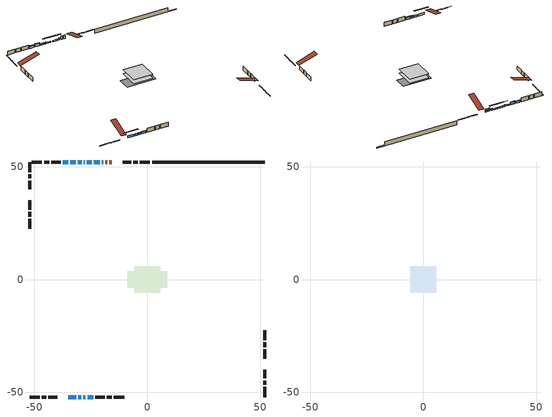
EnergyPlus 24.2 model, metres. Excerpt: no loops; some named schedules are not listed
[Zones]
conditioned space
 floor adiabatic (AdiabaticFloorConstruction): -5.85,-5.85 -5.85,5.85 5.85,5.85 5.85,-5.85 z0.35
 floor foundation (Slab1 construction): -8.78,-3.72 -8.78,3.72 8.78,3.72 8.78,-3.72 z-2.16
 wall outside (RimJoist1 construction): 1.19,52.11 -3.31,52.11 / -52.11,-52.11 -47.61,-52.11 / -52.11,52.11 -52.11,47.61 / 52.11,-52.11 52.11,-47.61 z0.35:0.65
 wall outside (RimJoist2 construction): -4.24,52.11 -6.11,52.11 / -46.68,-52.11 -44.8,-52.11 / -52.11,46.68 -52.11,44.8 / 52.11,-46.68 52.11,-44.8 z0.35:0.65
 wall outside (RimJoist3 construction): -7.04,52.11 -10.92,52.11 / -43.87,-52.11 -40,-52.11 / -52.11,43.87 -52.11,40 / 52.11,-43.87 52.11,-40 z0.35:0.65
 wall outside (AdiabaticWallConstruction 1): -15.78,52.11 -16.87,52.11 / -17.8,52.11 -18.62,52.11 z0.35:2.38
 wall outside (AdiabaticWallConstruction): -19.55,52.11 -20.15,52.11 / -27.76,52.11 -28.21,52.11 / -30.55,-52.11 -29.28,-52.11 z0.35:1.57; -21.08,52.11 -23.62,52.11 / -24.55,52.11 -26.84,52.11 / -29.14,52.11 -30.84,52.11 z0.35:1.09; -35.14,-52.11 -31.48,-52.11 z0.35:1.65; -31.77,52.11 -34.06,52.11 z0.35:1.85; -34.98,52.11 -37.53,52.11 / -26.46,-52.11 -23.92,-52.11 z0.35:1.59; -28.36,-52.11 -27.39,-52.11 z0.35:1.34
 wall outside (Wall1 construction): -38.46,52.11 -42.56,52.11 / -22.99,-52.11 -18.88,-52.11 / -52.11,35.14 -52.11,31.03 / 52.11,-35.14 52.11,-31.03 z0.35:2.79
 wall outside (Wall2 construction): -43.49,52.11 -45.75,52.11 / -17.95,-52.11 -15.7,-52.11 / -52.11,30.1 -52.11,27.84 / 52.11,-30.1 52.11,-27.84 z0.35:2.79
 wall outside (Wall3 construction): -46.68,52.11 -51.18,52.11 / -14.77,-52.11 -10.27,-52.11 / -52.11,26.92 -52.11,22.42 / 52.11,-26.92 52.11,-22.42 z0.35:2.79
 wall foundation (FoundationWall1 construction): 2.12,52.11,-2.16 2.12,52.11,0.35 47.11,52.11,0.35 47.11,52.11,-1.65 52.11,52.11,-1.65 52.11,52.11,-2.16
 window (WindowConstruction 5): -19.55,52.11 -20.15,52.11 z0.35:1.57
 window (WindowConstruction 8): -21.08,52.11 -23.62,52.11 z0.35:1.09
 window (WindowConstruction 9): -24.55,52.11 -26.83,52.11 z0.35:1.09
 window (WindowConstruction 10): -35.14,-52.11 -31.48,-52.11 z0.35:1.65
 window (WindowConstruction 6): -27.76,52.11 -28.21,52.11 z0.35:1.57
 window (WindowConstruction 7): -30.55,-52.11 -29.28,-52.11 z0.35:1.57
 window (WindowConstruction): -29.14,52.11 -30.84,52.11 z0.35:1.09
 window (WindowConstruction 1): -31.77,52.11 -34.06,52.11 z0.35:1.85
 window (WindowConstruction 2): -34.98,52.11 -37.53,52.11 z0.35:1.59
 window (WindowConstruction 3): -28.35,-52.11 -27.39,-52.11 z0.35:1.34
 window (WindowConstruction 4): -26.46,-52.11 -23.92,-52.11 z0.35:1.59
 door (Door): -15.78,52.11 -16.87,52.11 z0.35:2.38
 door (Door 1): -17.8,52.11 -18.62,52.11 z0.35:2.38
 ceiling adiabatic (AdiabaticFloorConstruction): 5.85,-5.85 5.85,5.85 -5.85,5.85 -5.85,-5.85 z0.35
attic - vented
 floor to conditioned space (Floor1 construction Reversed): -5.85,-5.85 -5.85,5.85 5.85,5.85 5.85,-5.85 z2.79
 roof outside (Roof1 construction): -14.85,52.11,2.79 -14.85,40.71,6.59 -11.85,40.71,6.59 -11.85,52.11,2.79; -36.07,-52.11,2.79 -36.07,-40.71,6.59 -39.07,-40.71,6.59 -39.07,-52.11,2.79; -52.11,36.07,2.79 -40.71,36.07,6.59 -40.71,39.07,6.59 -52.11,39.07,2.79; 52.11,-36.07,2.79 40.71,-36.07,6.59 40.71,-39.07,6.59 52.11,-39.07,2.79
shading: -26.24,52.11 -18.46,52.11 -18.46,52.52 -26.24,52.52 z3.71; -29.46,52.11 -21.93,52.11 -21.93,52.52 -29.46,52.52 z3.71; -28.86,-52.11 -37.76,-52.11 -37.76,-52.52 -28.86,-52.52 z4.27; -31.04,52.11 -28.94,52.11 -28.94,52.52 -31.04,52.52 z1.29; -34.26,52.11 -31.57,52.11 -31.57,52.52 -34.26,52.52 z2.05; -37.73,52.11 -34.78,52.11 -34.78,52.52 -37.73,52.52 z1.79; -27.19,-52.11 -28.56,-52.11 -28.56,-52.52 -27.19,-52.52 z1.54; -23.72,-52.11 -26.66,-52.11 -26.66,-52.52 -23.72,-52.52 z1.79
[Building]
Building 1: Terrain=Suburbs
[Site:Location]
Ottawa Intl AP_ON: Latitude {deg}=45.32; Longitude {deg}=-75.67; Time Zone {hr}=-5; Elevation {m}=115; Keep Site Location Information=Yes
[Site:GroundTemperature:Shallow]
1.18808, -1.19398, -1.38475, -0.254337, 4.28362, 8.80044, 12.7163, 15.1969, 15.4076, 13.3901, 9.57408, 5.19582
[Site:WaterMainsTemperature]
Calculation Method=Schedule; Temperature Schedule=mains temperature schedule
[Material] Roughness=Rough; Thermal Absorptance=0.9
Name | Thickness {m} | Conductivity {W/m-K} | Density {kg/m3} | Specific Heat {J/kg-K} | Solar Absorptance | Visible Absorptance
asphalt or fiberglass shingles | 0.00635 | 0.162714 | 1121.4 | 1465.45 | 0.4 | 0.4
ceiling loosefill ins | 0.169333 | 0.0480833 | 16.02 | 1046.75 | 0.7 | 0.7
ceiling stud and cavity | 0.1397 | 0.505323 | 65.682 | 1177.47 | 0.7 | 0.7
concrete 4.0 in. | 0.1016 | 1.803125 | 2242.8 | 837.4 | 0.7 | 0.7
concrete 8.0 in. | 0.2032 | 1.803125 | 2242.8 | 837.4 | 0.7 | 0.7
door material | 0.04445 | 0.053851 | 512.64 | 1214.23 | 0.7 | 0.7
exterior vertical ins | 0.0463172 | 0.029427 | 32.04 | 1214.23 | 0.7 | 0.7
floor covering | 0.0127 | 0.0433444 | 54.468 | 1339.84 | 0.6 | 0.6
floor rigid ins; wall rigid ins 1 | 0.512978 | 0.029427 | 32.04 | 1214.23 | 0.7 | 0.7
floor stud and cavity | 0.1397 | 1.75129 | 37.0049 | 1207.88 | 0.7 | 0.7
furniture material conditioned space 1 | 0.1524 | 0.115458 | 640.8 | 1214.23 | 0.6 | 0.6
gypsum board | 0.0127 | 0.160291 | 801 | 837.4 | 0.6 | 0.6
gypsum board 1 | 0.0127 | 0.160291 | 801 | 837.4 | 0.7 | 0.7
osb sheathing 0.5 in. | 0.0127 | 0.115458 | 512.64 | 1214.23 | 0.7 | 0.7
osb sheathing 0.75 in. | 0.01905 | 0.115458 | 512.64 | 1214.23 | 0.7 | 0.7
osb sheathing 2.0 in. | 0.0508 | 0.115458 | 512.64 | 1214.23 | 0.7 | 0.7
rim joist rigid ins; wall rigid ins | 0.051816 | 0.029427 | 32.04 | 1214.23 | 0.7 | 0.7
rim joist stud and cavity | 0.0508 | 0.311623 | 125.044 | 1163.47 | 0.6 | 0.6
rim joist stud and cavity 1 | 0.0508 | 0.0298167 | 125.044 | 1163.47 | 0.6 | 0.6
wall stud and cavity | 0.1397 | 0.169891 | 139.0536 | 1170.24 | 0.7 | 0.7
wall stud and cavity 1 | 0.1397 | 0.34952 | 139.0536 | 1170.24 | 0.7 | 0.7
wall stud and cavity 2 | 0.1397 | 0.232668 | 139.0536 | 1170.24 | 0.7 | 0.7
wall stud and cavity 3 | 0.0889 | 0.380278 | 52.3479 | 1209.89 | 0.7 | 0.7
wall stud and cavity 4 | 0.0889 | 0.391764 | 83.0341 | 1211.67 | 0.7 | 0.7
wood siding | 0.0254 | 0.102417 | 544.68 | 1172.36 | 0.4 | 0.4
wood siding 1; wood siding 2; wood siding 3 | 0.0254 | 0.102417 | 544.68 | 1172.36 | 0.7 | 0.7
[WindowMaterial:SimpleGlazingSystem]
Name | U-Factor {W/m2-K} | Solar Heat Gain Coefficient
WindowMaterial | 2.47958 | 0.61
WindowMaterial 1 | 2.42053 | 0.61
WindowMaterial 2 | 2.49662 | 0.57
WindowMaterial 3 | 2.67036 | 0.49
WindowMaterial 4 | 2.96903 | 0.62
WindowMaterial 5 | 3.00026 | 0.59
WindowMaterial 6 | 2.9219 | 0.66
WindowMaterial 7 | 2.654465 | 0.49
WindowMaterial 8 | 2.5392 | 0.55
WindowMaterial 9 | 2.58519 | 0.53
[Construction]
AdiabaticFloorConstruction: floor stud and cavity, floor rigid ins, osb sheathing 0.75 in., floor covering
AdiabaticWallConstruction: wood siding 2, wall rigid ins 1, wall stud and cavity 3, gypsum board
AdiabaticWallConstruction 1: wood siding 3, wall rigid ins 1, wall stud and cavity 3, gypsum board
Door; Door 1: door material
Floor1 construction Reversed: gypsum board, ceiling stud and cavity, ceiling loosefill ins
FoundationWall1 construction: concrete 8.0 in., gypsum board 1
furniture construction conditioned space 1: furniture material conditioned space 1
PartitionWallConstruction: gypsum board, wall stud and cavity 4, gypsum board
RimJoist1 construction: wood siding 1, rim joist rigid ins, osb sheathing 2.0 in., rim joist stud and cavity
RimJoist2 construction; RimJoist3 construction: wood siding 1, osb sheathing 2.0 in., rim joist stud and cavity 1
Roof1 construction: asphalt or fiberglass shingles
Slab1 construction: concrete 4.0 in.
Wall1 construction: wood siding, wall rigid ins, osb sheathing 0.5 in., wall stud and cavity, gypsum board
Wall2 construction: wood siding, wall rigid ins, osb sheathing 0.5 in., wall stud and cavity 1, gypsum board
Wall3 construction: wood siding, wall rigid ins, osb sheathing 0.5 in., wall stud and cavity 2, gypsum board
WindowConstruction: WindowMaterial
WindowConstruction 1: WindowMaterial 1
WindowConstruction 10: WindowMaterial 9
WindowConstruction 2; WindowConstruction 4: WindowMaterial 2
WindowConstruction 3: WindowMaterial 3
WindowConstruction 5: WindowMaterial 4
WindowConstruction 6: WindowMaterial 5
WindowConstruction 7: WindowMaterial 6
WindowConstruction 8: WindowMaterial 7
WindowConstruction 9: WindowMaterial 8
[Zone] Multiplier=1; Part of Total Floor Area=Yes
Name | Volume {m3}
attic - vented | 84.4864
conditioned space | 689
[Space]
Name | Zone | Volume {m3}
attic - vented 1 | attic - vented | 84.4864
conditioned space 1 | conditioned space | 689
[ZoneInfiltration:EffectiveLeakageArea]
infil attic - vented 1: Zone or Space=attic - vented 1; Schedule=Always On Discrete; Effective Air Leakage Area {cm2}=5767.16; Stack Coefficient=0.000264226; Wind Coefficient=1.09827e-05
[ZoneMixing]
whole house fan mix: Zone or Space=attic - vented; Schedule=Always On Continuous; Design Flow Rate Calculation Method=Flow/Zone; Design Flow Rate {m3/s}=0; Source Zone or Space=conditioned space
[SurfaceProperty:ExposedFoundationPerimeter]
Slab1: Exposed Perimeter Calculation Method=TotalExposedPerimeter; Total Exposed Perimeter {m}=49.987
[InternalMass] Zone or ZoneList=conditioned space; Space or SpaceList=conditioned space 1
Name | Construction | Surface Area {m2}
furniture mass conditioned space 1 | furniture construction conditioned space 1 | 107.04
partition wall mass | PartitionWallConstruction | 267.601
[Lights]
interior lighting: Zone or ZoneList or Space or SpaceList=conditioned space 1; Schedule=interior lighting schedule; Design Level Calculation Method=LightingLevel; Lighting Level {W}=343.2; Return Air Fraction=0; Fraction Radiant=0.6; Fraction Visible=0.2; Fraction Replaceable=1
[People]
occupants: Zone or ZoneList or Space or SpaceList=conditioned space 1; Number of People Schedule=occupants schedule; Number of People Calculation Method=People; Number of People=3; Fraction Radiant=0.314171; Sensible Heat Fraction=0.56303; Activity Level Schedule=occupants activity schedule; Carbon Dioxide Generation Rate {m3/s-W}=0; Enable ASHRAE 55 Comfort Warnings=No; Mean Radiant Temperature Calculation Type=EnclosureAveraged
[ElectricEquipment] Zone or ZoneList or Space or SpaceList=conditioned space 1; Design Level Calculation Method=EquipmentLevel
Name | Schedule | Design Level {W} | Fraction Latent | Fraction Radiant | Fraction Lost
clothes dryer | clothes dryer schedule | 140.772 | 0.015 | 0.081 | 0.85
clothes washer | clothes washer schedule | 32.1985 | 0.03 | 0.162 | 0.7
cooking range | cooking range schedule | 215.147 | 0.08 | 0.432 | 0.2
dishwasher | dishwasher schedule | 66.8632 | 0.3 | 0.18 | 0.4
fridge | fridge schedule | 72.9452 | 0 | 0.6 | 0
mech vent bath fan 0 | mech vent bath fan 0 schedule | 50.2 | 0 | 0 | 1
mech vent house fan | mech vent house fan schedule | 19.9167 | 0 | 0 | 0.5
mech vent house fan cfis | mech vent house fan cfis schedule | 0 | 0 | 0 | 0
mech vent range fan 0 | mech vent range fan 0 schedule | 57 | 0 | 0 | 1
misc plug loads | misc plug loads schedule | 494.7 | 0.045 | 0.513 | 0.1
whole house fan | Always On Discrete | 0 | 0 | 0 | 1
[OtherEquipment] Zone or ZoneList or Space or SpaceList=conditioned space 1; Design Level Calculation Method=EquipmentLevel
Name | Fuel Type | Schedule | Design Level {W} | Fraction Latent | Fraction Radiant | Fraction Lost
clothes dryer 1 | Electricity | clothes dryer schedule | 0 | 0.015 | 0.081 | 0.85
cooking range 1 | Electricity | cooking range schedule | 0 | 0.08 | 0.432 | 0.2
general water use latent | None | general water use schedule | 62.594 | 1 | 0 | 0
general water use sensible | None | general water use schedule | -61.6891 | 0 | 0.6 | 0
mech vent house fan latent load | None | Always On Discrete | 0 | 1 | 0 | 0
mech vent house fan sensible load | None | Always On Discrete | 0 | 0 | 0 | 0
water heater energy adjustment1 | FuelOilNo2 | Always On Discrete | 0.01 | 0 | 0 | 1
[ZoneInfiltration:DesignFlowRate] Zone or ZoneList or Space or SpaceList=conditioned space 1; Schedule=Always On Discrete; Design Flow Rate Calculation Method=Flow/Zone; Design Flow Rate {m3/s}=0
infil flow; natural vent flow; whole house fan flow
[AvailabilityManager:Scheduled]
central ac and furnace airloop Availability Manager: Schedule=Always On Discrete
[Foundation:Kiva]
Foundation Kiva 1: Initial Indoor Air Temperature {C}=18; Wall Height Above Grade {m}=0.350002; Wall Depth Below Slab {m}=0.2032; Custom Block Material Name 1=exterior vertical ins; Custom Block Depth 1 {m}=2.51; Custom Block X Position 1 {m}=0.2159; Custom Block Z Position 1 {m}=0
[Foundation:Kiva:Settings]
Soil Conductivity {W/m-K}=0.849921; Soil Density {kg/m3}=1842.3; Soil Specific Heat {J/kg-K}=418.7; Ground Solar Absorptivity=0.9; Ground Thermal Absorptivity=0.9; Ground Surface Roughness {m}=0.03; Far-Field Width {m}=40; Deep-Ground Boundary Condition=ZeroFlux; Deep-Ground Depth {m}=40; Minimum Cell Dimension {m}=0.2; Maximum Cell Growth Coefficient=3; Simulation Timestep=Timestep
[Exterior:Lights]
exterior lighting: Schedule=exterior lighting schedule; Design Level {W}=75.6
[EnergyManagementSystem:GlobalVariable]
central_ac_and_furnace_airloop_Fan_RTF
infil_program_Qfan
infil_program_Qinf
natural_vent_program_Qnv
natural_vent_program_Qwhf
[EnergyManagementSystem:Sensor]
Name | Output:Variable or Output:Meter Index Key | Output:Variable or Output:Meter
airflow_gain | infil flow | Infiltration Sensible Heat Gain Energy
airflow_gain_1 | natural vent flow | Infiltration Sensible Heat Gain Energy
airflow_gain_2 | whole house fan flow | Infiltration Sensible Heat Gain Energy
airflow_loss | infil flow | Infiltration Sensible Heat Loss Energy
airflow_loss_1 | natural vent flow | Infiltration Sensible Heat Loss Energy
airflow_loss_2 | whole house fan flow | Infiltration Sensible Heat Loss Energy
clg_load_cond |  | Cooling:EnergyTransfer:Zone:CONDITIONED SPACE
clg_sp_s; clg_sp_s_1 | cooling setpoint | Schedule Value
clothes_dryer_exhaust_0_sch_s | clothes dryer exhaust 0 schedule | Schedule Value
cool_season | cooling season schedule | Schedule Value
htg_load_cond |  | Heating:EnergyTransfer:Zone:CONDITIONED SPACE
htg_sp_s; htg_sp_s_1 | heating setpoint | Schedule Value
ig_ee_conv | clothes dryer | Electric Equipment Convective Heating Energy
ig_ee_conv_2 | cooking range | Electric Equipment Convective Heating Energy
ig_ee_conv_4 | fridge | Electric Equipment Convective Heating Energy
ig_ee_conv_5 | misc plug loads | Electric Equipment Convective Heating Energy
ig_ee_conv_6 | whole house fan | Electric Equipment Convective Heating Energy
ig_ee_rad | clothes dryer | Electric Equipment Radiant Heating Energy
ig_ee_rad_2 | cooking range | Electric Equipment Radiant Heating Energy
ig_ee_rad_4 | fridge | Electric Equipment Radiant Heating Energy
ig_ee_rad_5 | misc plug loads | Electric Equipment Radiant Heating Energy
ig_ee_rad_6 | whole house fan | Electric Equipment Radiant Heating Energy
ig_lgt_conv | interior lighting | Lights Convective Heating Energy
ig_lgt_rad | interior lighting | Lights Radiant Heating Energy
ig_lgt_vis | interior lighting | Lights Visible Radiation Heating Energy
ig_oe_conv | clothes dryer 1 | Other Equipment Convective Heating Energy
ig_oe_conv_1 | cooking range 1 | Other Equipment Convective Heating Energy
ig_oe_conv_2 | general water use latent | Other Equipment Convective Heating Energy
ig_oe_conv_3 | general water use sensible | Other Equipment Convective Heating Energy
ig_oe_conv_4 | water heater energy adjustment1 | Other Equipment Convective Heating Energy
ig_oe_rad | clothes dryer 1 | Other Equipment Radiant Heating Energy
ig_oe_rad_1 | cooking range 1 | Other Equipment Radiant Heating Energy
ig_oe_rad_2 | general water use latent | Other Equipment Radiant Heating Energy
ig_oe_rad_3 | general water use sensible | Other Equipment Radiant Heating Energy
ig_oe_rad_4 | water heater energy adjustment1 | Other Equipment Radiant Heating Energy
ig_ppl_conv | occupants | People Convective Heating Energy
ig_ppl_rad | occupants | People Radiant Heating Energy
im_conv | furniture mass conditioned space 1 | Surface Inside Face Convection Heat Gain Energy
im_conv_1 | partition wall mass | Surface Inside Face Convection Heat Gain Energy
im_ig | furniture mass conditioned space 1 | Surface Inside Face Internal Gains Radiation Heat Gain Energy
im_ig_1 | partition wall mass | Surface Inside Face Internal Gains Radiation Heat Gain Energy
im_lgt | furniture mass conditioned space 1 | Surface Inside Face Lights Radiation Heat Gain Energy
im_lgt_1 | partition wall mass | Surface Inside Face Lights Radiation Heat Gain Energy
im_sol | furniture mass conditioned space 1 | Surface Inside Face Solar Radiation Heat Gain Energy
im_sol_1 | partition wall mass | Surface Inside Face Solar Radiation Heat Gain Energy
im_surf | furniture mass conditioned space 1 | Surface Inside Face Net Surface Thermal Radiation Heat Gain Energy
im_surf_1 | partition wall mass | Surface Inside Face Net Surface Thermal Radiation Heat Gain Energy
mech_vent_bath_fan_0_sch_s | mech vent bath fan 0 schedule | Schedule Value
mech_vent_range_fan_0_sch_s | mech vent range fan 0 schedule | Schedule Value
mv_conv | mech vent bath fan 0 | Electric Equipment Convective Heating Energy
mv_conv_1 | mech vent house fan | Electric Equipment Convective Heating Energy
mv_conv_2 | mech vent house fan cfis | Electric Equipment Convective Heating Energy
mv_conv_3 | mech vent range fan 0 | Electric Equipment Convective Heating Energy
mv_conv_4 | mech vent house fan latent load | Other Equipment Convective Heating Energy
mv_conv_5 | mech vent house fan sensible load | Other Equipment Convective Heating Energy
mv_rad | mech vent bath fan 0 | Electric Equipment Radiant Heating Energy
mv_rad_1 | mech vent house fan | Electric Equipment Radiant Heating Energy
mv_rad_2 | mech vent house fan cfis | Electric Equipment Radiant Heating Energy
mv_rad_3 | mech vent range fan 0 | Electric Equipment Radiant Heating Energy
mv_rad_4 | mech vent house fan latent load | Other Equipment Radiant Heating Energy
mv_rad_5 | mech vent house fan sensible load | Other Equipment Radiant Heating Energy
natural_vent_s | natural vent schedule | Schedule Value
out_pb_s |  | Site Outdoor Air Barometric Pressure
out_wt_s |  | Site Outdoor Air Humidity Ratio
site_vw_s |  | Site Wind Speed
ss_back_out | Window1 | Surface Window Shortwave from Zone Back Out Window Heat Transfer Rate
ss_back_out_1 | Window11 | Surface Window Shortwave from Zone Back Out Window Heat Transfer Rate
ss_back_out_10 | Window9 | Surface Window Shortwave from Zone Back Out Window Heat Transfer Rate
ss_back_out_2 | Window13 | Surface Window Shortwave from Zone Back Out Window Heat Transfer Rate
ss_back_out_3 | Window14 | Surface Window Shortwave from Zone Back Out Window Heat Transfer Rate
ss_back_out_4 | Window2 | Surface Window Shortwave from Zone Back Out Window Heat Transfer Rate
ss_back_out_5 | Window3 | Surface Window Shortwave from Zone Back Out Window Heat Transfer Rate
ss_back_out_6 | Window4 | Surface Window Shortwave from Zone Back Out Window Heat Transfer Rate
ss_back_out_7 | Window5 | Surface Window Shortwave from Zone Back Out Window Heat Transfer Rate
ss_back_out_8 | Window6 | Surface Window Shortwave from Zone Back Out Window Heat Transfer Rate
ss_back_out_9 | Window8 | Surface Window Shortwave from Zone Back Out Window Heat Transfer Rate
ss_conv | Door1 | Surface Inside Face Convection Heat Gain Energy
ss_conv_1 | Door3 | Surface Inside Face Convection Heat Gain Energy
ss_conv_10 | Window6 | Surface Inside Face Convection Heat Gain Energy
ss_conv_11 | Window8 | Surface Inside Face Convection Heat Gain Energy
ss_conv_12 | Window9 | Surface Inside Face Convection Heat Gain Energy
ss_conv_2 | Window1 | Surface Inside Face Convection Heat Gain Energy
ss_conv_3 | Window11 | Surface Inside Face Convection Heat Gain Energy
ss_conv_4 | Window13 | Surface Inside Face Convection Heat Gain Energy
ss_conv_5 | Window14 | Surface Inside Face Convection Heat Gain Energy
ss_conv_6 | Window2 | Surface Inside Face Convection Heat Gain Energy
ss_conv_7 | Window3 | Surface Inside Face Convection Heat Gain Energy
ss_conv_8 | Window4 | Surface Inside Face Convection Heat Gain Energy
ss_conv_9 | Window5 | Surface Inside Face Convection Heat Gain Energy
ss_ig | Door1 | Surface Inside Face Internal Gains Radiation Heat Gain Energy
ss_ig_1 | Door3 | Surface Inside Face Internal Gains Radiation Heat Gain Energy
ss_ig_10 | Window6 | Surface Inside Face Internal Gains Radiation Heat Gain Energy
ss_ig_11 | Window8 | Surface Inside Face Internal Gains Radiation Heat Gain Energy
ss_ig_12 | Window9 | Surface Inside Face Internal Gains Radiation Heat Gain Energy
ss_ig_2 | Window1 | Surface Inside Face Internal Gains Radiation Heat Gain Energy
ss_ig_3 | Window11 | Surface Inside Face Internal Gains Radiation Heat Gain Energy
ss_ig_4 | Window13 | Surface Inside Face Internal Gains Radiation Heat Gain Energy
ss_ig_5 | Window14 | Surface Inside Face Internal Gains Radiation Heat Gain Energy
ss_ig_6 | Window2 | Surface Inside Face Internal Gains Radiation Heat Gain Energy
ss_ig_7 | Window3 | Surface Inside Face Internal Gains Radiation Heat Gain Energy
ss_ig_8 | Window4 | Surface Inside Face Internal Gains Radiation Heat Gain Energy
ss_ig_9 | Window5 | Surface Inside Face Internal Gains Radiation Heat Gain Energy
ss_lgt | Door1 | Surface Inside Face Lights Radiation Heat Gain Energy
ss_lgt_1 | Door3 | Surface Inside Face Lights Radiation Heat Gain Energy
ss_sol | Door1 | Surface Inside Face Solar Radiation Heat Gain Energy
ss_sol_1 | Door3 | Surface Inside Face Solar Radiation Heat Gain Energy
ss_surf | Door1 | Surface Inside Face Net Surface Thermal Radiation Heat Gain Energy
ss_surf_1 | Door3 | Surface Inside Face Net Surface Thermal Radiation Heat Gain Energy
ss_surf_10 | Window6 | Surface Inside Face Net Surface Thermal Radiation Heat Gain Energy
ss_surf_11 | Window8 | Surface Inside Face Net Surface Thermal Radiation Heat Gain Energy
ss_surf_12 | Window9 | Surface Inside Face Net Surface Thermal Radiation Heat Gain Energy
ss_surf_2 | Window1 | Surface Inside Face Net Surface Thermal Radiation Heat Gain Energy
ss_surf_3 | Window11 | Surface Inside Face Net Surface Thermal Radiation Heat Gain Energy
ss_surf_4 | Window13 | Surface Inside Face Net Surface Thermal Radiation Heat Gain Energy
ss_surf_5 | Window14 | Surface Inside Face Net Surface Thermal Radiation Heat Gain Energy
ss_surf_6 | Window2 | Surface Inside Face Net Surface Thermal Radiation Heat Gain Energy
ss_surf_7 | Window3 | Surface Inside Face Net Surface Thermal Radiation Heat Gain Energy
ss_surf_8 | Window4 | Surface Inside Face Net Surface Thermal Radiation Heat Gain Energy
ss_surf_9 | Window5 | Surface Inside Face Net Surface Thermal Radiation Heat Gain Energy
ss_trans_in | Window1 | Surface Window Transmitted Solar Radiation Rate
ss_trans_in_1 | Window11 | Surface Window Transmitted Solar Radiation Rate
ss_trans_in_10 | Window9 | Surface Window Transmitted Solar Radiation Rate
ss_trans_in_2 | Window13 | Surface Window Transmitted Solar Radiation Rate
ss_trans_in_3 | Window14 | Surface Window Transmitted Solar Radiation Rate
ss_trans_in_4 | Window2 | Surface Window Transmitted Solar Radiation Rate
ss_trans_in_5 | Window3 | Surface Window Transmitted Solar Radiation Rate
ss_trans_in_6 | Window4 | Surface Window Transmitted Solar Radiation Rate
ss_trans_in_7 | Window5 | Surface Window Transmitted Solar Radiation Rate
ss_trans_in_8 | Window6 | Surface Window Transmitted Solar Radiation Rate
ss_trans_in_9 | Window8 | Surface Window Transmitted Solar Radiation Rate
ss_trans_out | Window1 | Surface Inside Face Initial Transmitted Diffuse Transmitted Out Window Solar Radiation Rate
ss_trans_out_1 | Window11 | Surface Inside Face Initial Transmitted Diffuse Transmitted Out Window Solar Radiation Rate
ss_trans_out_10 | Window9 | Surface Inside Face Initial Transmitted Diffuse Transmitted Out Window Solar Radiation Rate
ss_trans_out_2 | Window13 | Surface Inside Face Initial Transmitted Diffuse Transmitted Out Window Solar Radiation Rate
ss_trans_out_3 | Window14 | Surface Inside Face Initial Transmitted Diffuse Transmitted Out Window Solar Radiation Rate
ss_trans_out_4 | Window2 | Surface Inside Face Initial Transmitted Diffuse Transmitted Out Window Solar Radiation Rate
ss_trans_out_5 | Window3 | Surface Inside Face Initial Transmitted Diffuse Transmitted Out Window Solar Radiation Rate
ss_trans_out_6 | Window4 | Surface Inside Face Initial Transmitted Diffuse Transmitted Out Window Solar Radiation Rate
ss_trans_out_7 | Window5 | Surface Inside Face Initial Transmitted Diffuse Transmitted Out Window Solar Radiation Rate
ss_trans_out_8 | Window6 | Surface Inside Face Initial Transmitted Diffuse Transmitted Out Window Solar Radiation Rate
ss_trans_out_9 | Window8 | Surface Inside Face Initial Transmitted Diffuse Transmitted Out Window Solar Radiation Rate
s_conv | Floor1 | Surface Inside Face Convection Heat Gain Energy
s_conv_1 | FoundationWall1 | Surface Inside Face Convection Heat Gain Energy
s_conv_10 | RimJoist2:270 | Surface Inside Face Convection Heat Gain Energy
s_conv_11 | RimJoist2:90 | Surface Inside Face Convection Heat Gain Energy
s_conv_12 | RimJoist3:0 | Surface Inside Face Convection Heat Gain Energy
s_conv_13 | RimJoist3:180 | Surface Inside Face Convection Heat Gain Energy
s_conv_14 | RimJoist3:270 | Surface Inside Face Convection Heat Gain Energy
s_conv_15 | RimJoist3:90 | Surface Inside Face Convection Heat Gain Energy
s_conv_16 | Slab1 | Surface Inside Face Convection Heat Gain Energy
s_conv_17 | Wall1:0 | Surface Inside Face Convection Heat Gain Energy
s_conv_18 | Wall1:180 | Surface Inside Face Convection Heat Gain Energy
s_conv_19 | Wall1:270 | Surface Inside Face Convection Heat Gain Energy
